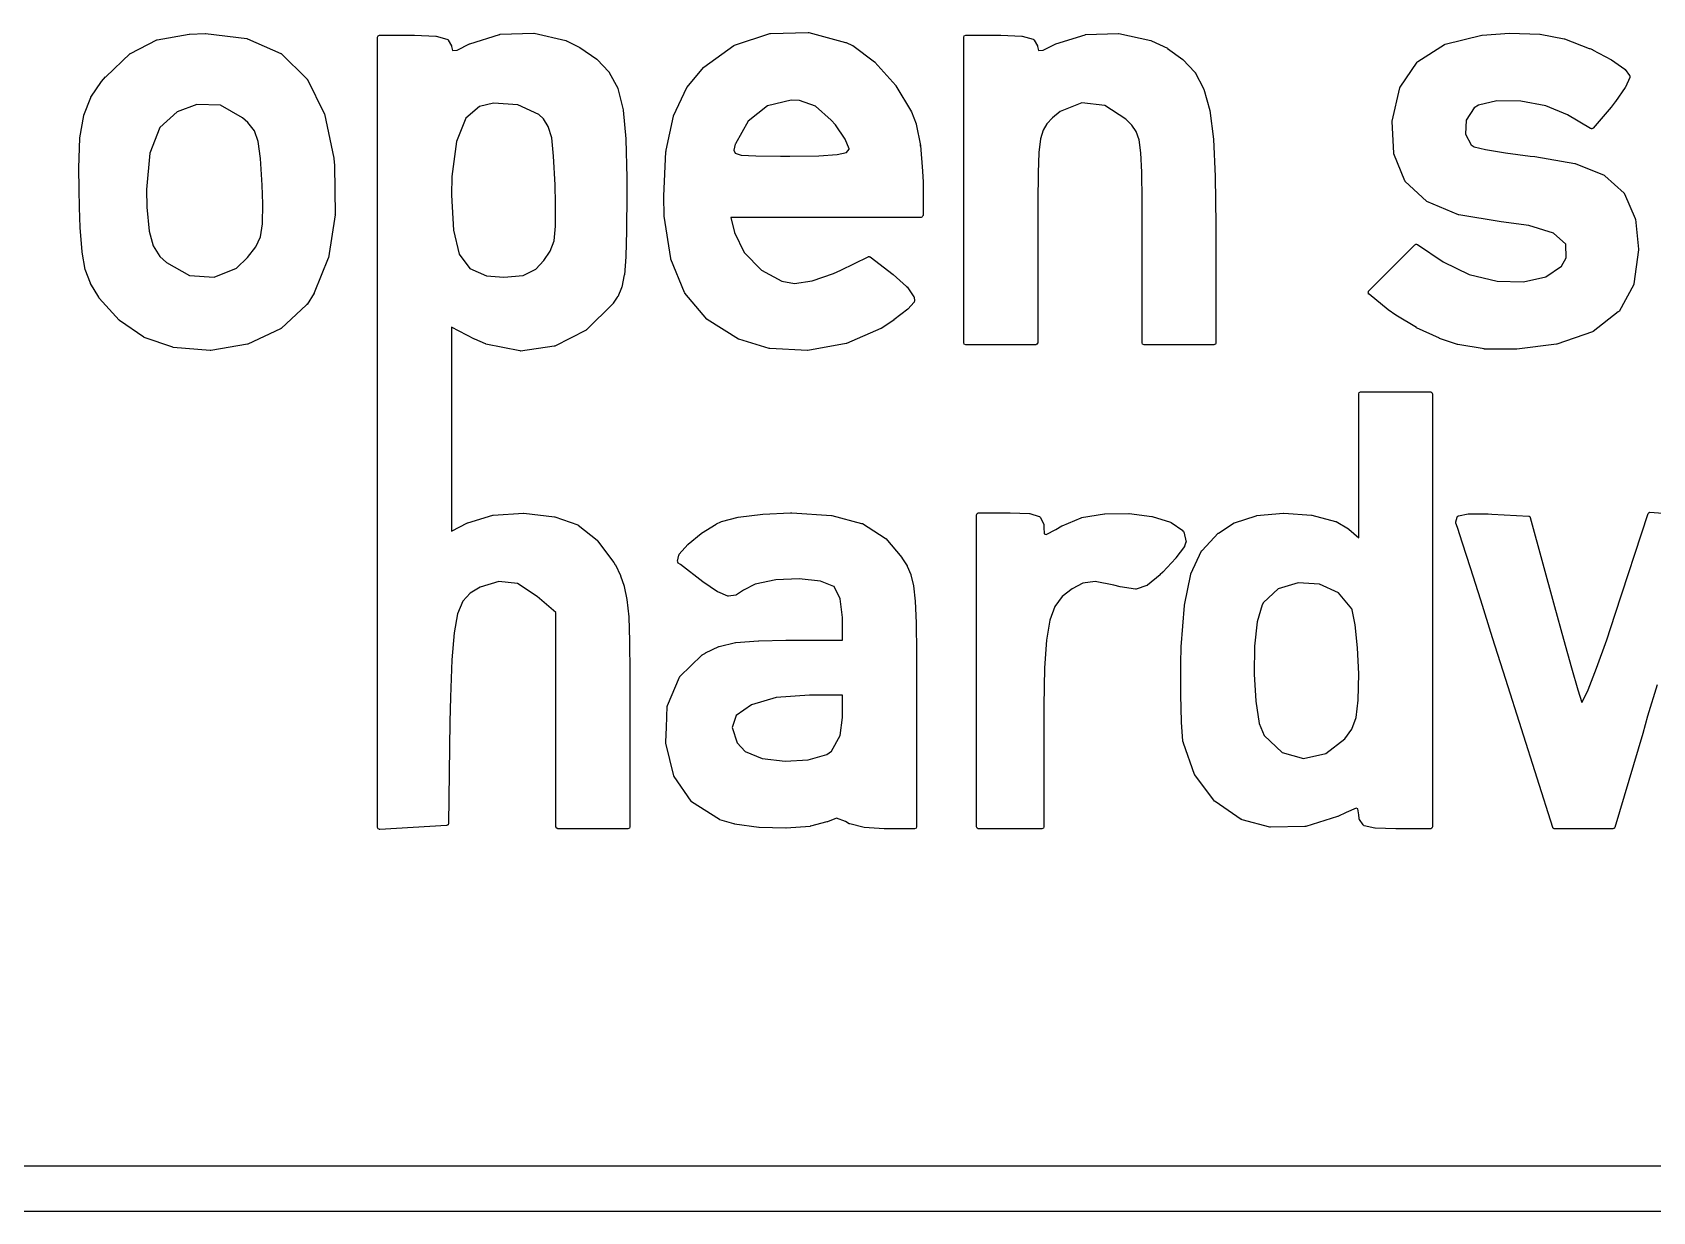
# Model space of a CAD drawing. Extents: x 10 to 287, y -200 to -10.
# Drawn here: x 113.584 to 117.835, y -66.26 to -63.166 of the extents above; entities that cross this region are included whole.
import ezdxf

# ---------------------------------------------------------------- set-up
doc = ezdxf.new("R2010")
doc.units = 0
doc.layers.add('BLACK', color=7, linetype='CONTINUOUS')

msp = doc.modelspace()

# ---------------------------------------------------------------- linework, layer by layer
at = {"layer": 'BLACK', "linetype": 'CONTINUOUS'}
for p, q in [((113.842, -63.221), (113.911, -63.1858)), ((113.911, -63.1858), (113.912, -63.1857)), ((113.912, -63.1853), (113.996, -63.1705)), ((113.912, -63.1857), (113.912, -63.1853)), ((113.996, -63.1705), (113.997, -63.1706)), ((113.997, -63.1705), (114.038, -63.1692)), ((113.997, -63.1706), (113.997, -63.1705)), ((114.038, -63.1692), (114.038, -63.1694)), ((114.038, -63.1694), (114.039, -63.1693)), ((114.039, -63.1693), (114.147, -63.1821)), ((114.147, -63.1821), (114.148, -63.1825)), ((114.148, -63.1825), (114.149, -63.1825)), ((114.149, -63.1825), (114.236, -63.2212)), ((114.49, -63.1784), (114.492, -63.1749)), ((114.49, -65.2523), (114.49, -63.1784)), ((114.492, -63.1749), (114.495, -63.1734)), ((114.495, -63.1734), (114.587, -63.1734)), ((114.587, -63.1734), (114.587, -63.1735)), ((114.587, -63.1735), (114.587, -63.1734)), ((114.587, -63.1734), (114.643, -63.1756)), ((114.643, -63.1756), (114.643, -63.1759)), ((114.643, -63.1759), (114.644, -63.1758)), ((114.644, -63.1758), (114.672, -63.1835)), ((114.672, -63.1835), (114.672, -63.1836)), ((114.672, -63.1836), (114.672, -63.1836)), ((114.672, -63.1836), (114.674, -63.1847)), ((114.674, -63.1847), (114.675, -63.1859)), ((114.675, -63.1859), (114.675, -63.1859)), ((114.675, -63.1859), (114.675, -63.186)), ((114.675, -63.186), (114.684, -63.2011)), ((114.684, -63.2011), (114.684, -63.2022)), ((114.684, -63.2022), (114.684, -63.2027)), ((114.684, -63.2027), (114.687, -63.2133)), ((114.699, -63.2122), (114.731, -63.1963)), ((114.731, -63.1963), (114.732, -63.1962)), ((114.732, -63.196), (114.81, -63.1711)), ((114.732, -63.1962), (114.732, -63.196)), ((114.81, -63.1711), (114.811, -63.1712)), ((114.811, -63.1712), (114.812, -63.1709)), ((114.812, -63.1709), (114.9, -63.1683)), ((114.9, -63.1683), (114.9, -63.1685)), ((114.9, -63.1685), (114.901, -63.1684)), ((114.901, -63.1684), (114.984, -63.1876)), ((114.984, -63.1876), (114.985, -63.1879)), ((114.985, -63.1879), (114.986, -63.188)), ((114.986, -63.188), (115.021, -63.2054)), ((115.346, -63.2568), (115.425, -63.2)), ((115.425, -63.2), (115.426, -63.1998)), ((115.426, -63.1993), (115.519, -63.169)), ((115.426, -63.1998), (115.426, -63.1993)), ((115.519, -63.169), (115.52, -63.1691)), ((115.52, -63.1691), (115.521, -63.1688)), ((115.521, -63.1688), (115.62, -63.166)), ((115.62, -63.166), (115.621, -63.1663)), ((115.621, -63.1663), (115.621, -63.1662)), ((115.621, -63.1662), (115.718, -63.1922)), ((115.718, -63.1922), (115.719, -63.1925)), ((115.719, -63.1925), (115.719, -63.1925)), ((115.719, -63.1925), (115.736, -63.2003)), ((115.736, -63.2003), (115.736, -63.2007)), ((115.736, -63.2007), (115.737, -63.2008)), ((115.737, -63.2008), (115.794, -63.2431)), ((116.028, -63.1784), (116.029, -63.1749)), ((116.028, -63.9805), (116.028, -63.1784)), ((116.029, -63.1749), (116.033, -63.1734)), ((116.033, -63.1734), (116.125, -63.1734)), ((116.125, -63.1734), (116.125, -63.1735)), ((116.125, -63.1735), (116.125, -63.1734)), ((116.125, -63.1734), (116.18, -63.1756)), ((116.18, -63.1756), (116.181, -63.1759)), ((116.181, -63.1759), (116.181, -63.1758)), ((116.181, -63.1758), (116.21, -63.1835)), ((116.21, -63.1835), (116.21, -63.1836)), ((116.21, -63.1836), (116.21, -63.1836)), ((116.21, -63.1836), (116.211, -63.1847)), ((116.211, -63.1847), (116.213, -63.1859)), ((116.213, -63.1859), (116.213, -63.1859)), ((116.213, -63.1859), (116.213, -63.186)), ((116.213, -63.186), (116.221, -63.2011)), ((116.221, -63.2011), (116.221, -63.2022)), ((116.221, -63.2022), (116.221, -63.2027)), ((116.221, -63.2027), (116.224, -63.2133)), ((116.236, -63.2122), (116.269, -63.1963)), ((116.269, -63.196), (116.346, -63.1721)), ((116.269, -63.1962), (116.269, -63.196)), ((116.269, -63.1963), (116.269, -63.1962)), ((116.346, -63.1721), (116.347, -63.1718)), ((116.346, -63.1721), (116.346, -63.1721)), ((116.347, -63.1718), (116.434, -63.1692)), ((116.434, -63.1692), (116.435, -63.1694)), ((116.435, -63.1694), (116.435, -63.1693)), ((116.435, -63.1693), (116.519, -63.1873)), ((116.519, -63.1873), (116.52, -63.1877)), ((116.52, -63.1877), (116.52, -63.1877)), ((116.52, -63.1877), (116.562, -63.2076)), ((117.219, -63.2427), (117.289, -63.1978)), ((117.289, -63.1978), (117.29, -63.1977)), ((117.29, -63.1977), (117.291, -63.1972)), ((117.291, -63.1972), (117.387, -63.173)), ((117.387, -63.173), (117.388, -63.1731)), ((117.388, -63.1729), (117.46, -63.1681)), ((117.388, -63.1731), (117.388, -63.1729)), ((117.46, -63.1681), (117.46, -63.1682)), ((117.46, -63.1682), (117.46, -63.1681)), ((117.46, -63.1681), (117.539, -63.1705)), ((117.539, -63.1705), (117.539, -63.1707)), ((117.539, -63.1707), (117.54, -63.1706)), ((117.54, -63.1706), (117.603, -63.1826)), ((117.603, -63.1826), (117.603, -63.1829)), ((117.603, -63.1829), (117.604, -63.1829)), ((117.604, -63.1829), (117.669, -63.208)), ((113.777, -63.2822), (113.841, -63.2218)), ((113.841, -63.2218), (113.842, -63.2216)), ((113.842, -63.2216), (113.842, -63.221)), ((114.236, -63.2212), (114.237, -63.2218)), ((114.237, -63.2218), (114.238, -63.2222)), ((114.238, -63.2222), (114.304, -63.2867)), ((114.687, -63.2133), (114.699, -63.2122)), ((115.021, -63.2054), (115.021, -63.2057)), ((115.021, -63.2057), (115.021, -63.2058)), ((115.021, -63.2058), (115.065, -63.2361)), ((115.065, -63.2361), (115.065, -63.2365)), ((115.065, -63.2365), (115.066, -63.2367)), ((115.066, -63.2367), (115.097, -63.2698)), ((115.794, -63.2431), (115.795, -63.2435)), ((115.795, -63.2435), (115.795, -63.2438)), ((115.795, -63.2438), (115.85, -63.3054)), ((116.224, -63.2133), (116.236, -63.2122)), ((116.562, -63.2076), (116.562, -63.2079)), ((116.562, -63.2079), (116.562, -63.208)), ((116.562, -63.208), (116.603, -63.2367)), ((116.603, -63.2367), (116.603, -63.2372)), ((116.603, -63.2372), (116.603, -63.2374)), ((116.603, -63.2374), (116.634, -63.2704)), ((117.173, -63.3099), (117.217, -63.2441)), ((117.217, -63.2441), (117.218, -63.2435)), ((117.218, -63.2435), (117.219, -63.2427)), ((117.669, -63.208), (117.669, -63.2081)), ((117.669, -63.2081), (117.67, -63.2081)), ((117.67, -63.2081), (117.677, -63.2113)), ((117.677, -63.2113), (117.677, -63.2114)), ((117.677, -63.2114), (117.677, -63.2114)), ((117.677, -63.2114), (117.727, -63.2376)), ((117.727, -63.2376), (117.727, -63.2379)), ((117.727, -63.2379), (117.727, -63.2379)), ((117.727, -63.2379), (117.762, -63.2623)), ((113.766, -63.2947), (113.776, -63.2826)), ((113.776, -63.2826), (113.777, -63.2825)), ((113.777, -63.2825), (113.777, -63.2822)), ((114.304, -63.2867), (114.304, -63.2875)), ((114.304, -63.2875), (114.305, -63.288)), ((114.305, -63.288), (114.35, -63.3786)), ((115.097, -63.2698), (115.098, -63.2705)), ((115.098, -63.2705), (115.098, -63.271)), ((115.098, -63.271), (115.12, -63.3125)), ((115.302, -63.31), (115.345, -63.2577)), ((115.345, -63.2574), (115.346, -63.2568)), ((115.345, -63.2577), (115.345, -63.2574)), ((116.634, -63.2704), (116.634, -63.271)), ((116.634, -63.271), (116.635, -63.2715)), ((116.635, -63.2715), (116.657, -63.3136)), ((117.762, -63.2623), (117.762, -63.263)), ((117.762, -63.263), (117.763, -63.2634)), ((117.763, -63.2634), (117.774, -63.279)), ((117.775, -63.2839), (117.764, -63.3093)), ((117.774, -63.279), (117.774, -63.2796)), ((117.774, -63.2796), (117.775, -63.28)), ((117.775, -63.28), (117.775, -63.2814)), ((117.775, -63.2814), (117.775, -63.2828)), ((117.775, -63.2828), (117.775, -63.2833)), ((117.775, -63.2833), (117.775, -63.2839)), ((113.738, -63.3359), (113.766, -63.2951)), ((113.766, -63.295), (113.766, -63.2947)), ((113.766, -63.2951), (113.766, -63.295)), ((115.12, -63.3125), (115.12, -63.3131)), ((115.12, -63.3131), (115.12, -63.3136)), ((115.12, -63.3136), (115.134, -63.3693)), ((115.266, -63.3848), (115.301, -63.311)), ((115.301, -63.311), (115.302, -63.3106)), ((115.302, -63.3106), (115.302, -63.31)), ((115.85, -63.3054), (115.85, -63.3058)), ((115.85, -63.3058), (115.85, -63.3061)), ((115.85, -63.3061), (115.891, -63.374)), ((116.657, -63.3136), (116.657, -63.3142)), ((116.657, -63.3142), (116.658, -63.3146)), ((116.658, -63.3146), (116.673, -63.3706)), ((117.152, -63.3986), (117.172, -63.3116)), ((117.172, -63.3108), (117.173, -63.3099)), ((117.172, -63.3116), (117.172, -63.3108)), ((117.763, -63.3102), (117.738, -63.3477)), ((117.764, -63.3097), (117.763, -63.3102)), ((117.764, -63.3093), (117.764, -63.3097)), ((113.719, -63.3831), (113.738, -63.3369)), ((113.738, -63.3365), (113.738, -63.3359)), ((113.738, -63.3369), (113.738, -63.3365)), ((113.964, -63.3746), (113.919, -63.4153)), ((114.016, -63.3552), (113.964, -63.3746)), ((114.078, -63.3568), (114.016, -63.3552)), ((114.136, -63.3899), (114.078, -63.3568)), ((114.757, -63.3605), (114.722, -63.3912)), ((114.794, -63.3519), (114.757, -63.3605)), ((114.858, -63.356), (114.794, -63.3519)), ((114.913, -63.3817), (114.858, -63.356)), ((115.134, -63.3693), (115.134, -63.3697)), ((115.134, -63.3697), (115.134, -63.3701)), ((115.134, -63.3701), (115.141, -63.4456)), ((115.513, -63.3589), (115.462, -63.3993)), ((115.575, -63.3439), (115.513, -63.3589)), ((115.597, -63.345), (115.575, -63.3439)), ((115.639, -63.3593), (115.597, -63.345)), ((115.68, -63.3961), (115.639, -63.3593)), ((115.891, -63.374), (115.891, -63.3744)), ((115.891, -63.3744), (115.891, -63.3748)), ((115.891, -63.3748), (115.903, -63.406)), ((116.281, -63.3736), (116.261, -63.3902)), ((116.338, -63.3511), (116.281, -63.3736)), ((116.398, -63.3577), (116.338, -63.3511)), ((116.453, -63.3935), (116.398, -63.3577)), ((116.673, -63.3706), (116.673, -63.371)), ((116.673, -63.371), (116.673, -63.3713)), ((116.673, -63.3713), (116.683, -63.4459)), ((117.367, -63.3638), (117.346, -63.3961)), ((117.378, -63.3573), (117.367, -63.3638)), ((117.426, -63.3456), (117.378, -63.3573)), ((117.489, -63.3464), (117.426, -63.3456)), ((117.555, -63.359), (117.489, -63.3464)), ((117.612, -63.3826), (117.555, -63.359)), ((117.726, -63.3621), (117.679, -63.4172)), ((117.737, -63.348), (117.726, -63.362)), ((117.726, -63.362), (117.726, -63.362)), ((117.726, -63.362), (117.726, -63.3621)), ((117.738, -63.3478), (117.737, -63.348)), ((117.738, -63.3477), (117.738, -63.3478)), ((113.709, -63.4426), (113.719, -63.3841)), ((113.719, -63.3836), (113.719, -63.3831)), ((113.719, -63.3841), (113.719, -63.3836)), ((113.919, -63.4153), (113.893, -63.4826)), ((114.15, -63.4022), (114.136, -63.3899)), ((114.167, -63.4239), (114.15, -63.4022)), ((114.35, -63.3786), (114.35, -63.3792)), ((114.35, -63.3792), (114.351, -63.3798)), ((114.351, -63.3798), (114.375, -63.4964)), ((114.722, -63.3912), (114.697, -63.4523)), ((114.925, -63.3929), (114.913, -63.3817)), ((114.938, -63.4126), (114.925, -63.3929)), ((114.947, -63.4426), (114.938, -63.4126)), ((115.247, -63.4747), (115.266, -63.3859)), ((115.266, -63.3854), (115.266, -63.3848)), ((115.266, -63.3859), (115.266, -63.3854)), ((115.462, -63.3993), (115.429, -63.4583)), ((115.691, -63.4089), (115.68, -63.3961)), ((115.717, -63.4463), (115.691, -63.4089)), ((115.903, -63.406), (115.903, -63.4064)), ((115.903, -63.4064), (115.903, -63.4068)), ((115.903, -63.4068), (115.914, -63.4625)), ((116.246, -63.4058), (116.236, -63.4223)), ((116.261, -63.3902), (116.246, -63.4058)), ((116.469, -63.4098), (116.453, -63.3935)), ((116.48, -63.4262), (116.469, -63.4098)), ((117.152, -63.3993), (117.152, -63.3986)), ((117.152, -63.3999), (117.152, -63.3993)), ((117.156, -63.4833), (117.152, -63.3999)), ((117.346, -63.3961), (117.344, -63.4329)), ((117.672, -63.4183), (117.612, -63.3826)), ((117.679, -63.4172), (117.677, -63.4179)), ((113.706, -63.5211), (113.709, -63.4433)), ((113.709, -63.4429), (113.709, -63.4426)), ((113.709, -63.4433), (113.709, -63.4429)), ((114.177, -63.4522), (114.167, -63.4239)), ((114.183, -63.4969), (114.177, -63.4522)), ((114.697, -63.4523), (114.685, -63.5443)), ((114.952, -63.4911), (114.947, -63.4426)), ((115.141, -63.4456), (115.141, -63.4458)), ((115.141, -63.4458), (115.141, -63.446)), ((115.141, -63.446), (115.144, -63.5472)), ((115.428, -63.4596), (115.425, -63.4752)), ((115.429, -63.4583), (115.428, -63.4596)), ((115.727, -63.4718), (115.717, -63.4463)), ((116.229, -63.4452), (116.225, -63.4807)), ((116.236, -63.4223), (116.229, -63.4452)), ((116.488, -63.4481), (116.48, -63.4262)), ((116.492, -63.4817), (116.488, -63.4481)), ((116.683, -63.4459), (116.682, -63.4461)), ((116.682, -63.4461), (116.683, -63.4463)), ((116.683, -63.4463), (116.687, -63.5443)), ((117.344, -63.4329), (117.359, -63.4613)), ((117.674, -63.4185), (117.672, -63.4183)), ((117.675, -63.4189), (117.674, -63.4185)), ((117.676, -63.4187), (117.675, -63.4189)), ((117.677, -63.4179), (117.676, -63.4188)), ((117.676, -63.4188), (117.676, -63.4187)), ((113.893, -63.4826), (113.884, -63.5781)), ((114.187, -63.5667), (114.183, -63.4969)), ((114.375, -63.4964), (114.375, -63.4967)), ((114.375, -63.4967), (114.375, -63.4969)), ((114.375, -63.4969), (114.377, -63.5151)), ((114.956, -63.5657), (114.952, -63.4911)), ((115.241, -63.5959), (115.246, -63.4788)), ((115.246, -63.4788), (115.247, -63.4785)), ((115.247, -63.4781), (115.247, -63.4747)), ((115.247, -63.4785), (115.247, -63.4781)), ((115.425, -63.4752), (115.428, -63.4826)), ((115.428, -63.4826), (115.444, -63.4878)), ((115.444, -63.4878), (115.482, -63.4903)), ((115.482, -63.4903), (115.547, -63.4909)), ((115.547, -63.4909), (115.572, -63.4909)), ((115.572, -63.4909), (115.648, -63.49)), ((115.648, -63.49), (115.696, -63.4868)), ((115.696, -63.4868), (115.72, -63.4807)), ((115.72, -63.4807), (115.727, -63.4725)), ((115.727, -63.4725), (115.727, -63.4718)), ((115.914, -63.4625), (115.913, -63.4628)), ((115.913, -63.4628), (115.914, -63.463)), ((115.914, -63.463), (115.92, -63.5303)), ((116.225, -63.4807), (116.223, -63.5341)), ((116.495, -63.5325), (116.492, -63.4817)), ((117.156, -63.484), (117.156, -63.4833)), ((117.156, -63.4849), (117.156, -63.484)), ((117.185, -63.5552), (117.156, -63.4849)), ((117.359, -63.4613), (117.367, -63.4662)), ((117.367, -63.4662), (117.397, -63.4735)), ((117.397, -63.4735), (117.449, -63.4822)), ((117.449, -63.4822), (117.514, -63.4905)), ((117.514, -63.4905), (117.526, -63.4918)), ((117.526, -63.4918), (117.526, -63.4919)), ((117.526, -63.4919), (117.526, -63.4919)), ((117.526, -63.4919), (117.631, -63.51)), ((113.706, -63.5212), (113.706, -63.5211)), ((113.706, -63.5214), (113.706, -63.5212)), ((113.707, -63.578), (113.706, -63.5214)), ((114.377, -63.5151), (114.377, -63.5154)), ((114.377, -63.5154), (114.377, -63.5156)), ((114.377, -63.5156), (114.379, -63.6439)), ((114.685, -63.5443), (114.684, -63.593)), ((115.92, -63.5303), (115.92, -63.5305)), ((115.92, -63.5305), (115.92, -63.5306)), ((115.92, -63.5306), (115.921, -63.5584)), ((116.223, -63.5341), (116.222, -63.6107)), ((116.496, -63.6058), (116.495, -63.5325)), ((116.687, -63.5443), (116.687, -63.5444)), ((116.687, -63.5444), (116.687, -63.5445)), ((116.687, -63.5445), (116.689, -63.6706)), ((117.631, -63.51), (117.632, -63.5103)), ((117.632, -63.5103), (117.632, -63.5103)), ((117.632, -63.5103), (117.708, -63.541)), ((117.708, -63.541), (117.709, -63.5417)), ((117.709, -63.5417), (117.71, -63.542)), ((117.71, -63.542), (117.76, -63.5882)), ((113.708, -63.6255), (113.707, -63.578)), ((113.884, -63.5781), (113.885, -63.6248)), ((114.189, -63.6156), (114.187, -63.5667)), ((114.957, -63.6152), (114.956, -63.5657)), ((115.144, -63.5472), (115.144, -63.5472)), ((115.144, -63.5472), (115.144, -63.5473)), ((115.144, -63.5473), (115.144, -63.5908)), ((115.921, -63.5584), (115.921, -63.5585)), ((115.921, -63.5585), (115.921, -63.5586)), ((115.921, -63.5586), (115.921, -63.6463)), ((117.186, -63.556), (117.185, -63.5552)), ((117.186, -63.5569), (117.186, -63.556)), ((117.242, -63.6089), (117.186, -63.5569)), ((113.708, -63.6256), (113.708, -63.6255)), ((113.708, -63.6255), (113.708, -63.6255)), ((113.71, -63.6779), (113.708, -63.6256)), ((113.885, -63.6248), (113.891, -63.6872)), ((114.188, -63.6683), (114.189, -63.6156)), ((114.684, -63.593), (114.689, -63.6849)), ((114.957, -63.6741), (114.957, -63.6152)), ((115.144, -63.5908), (115.143, -63.6862)), ((115.144, -63.5908), (115.144, -63.5908)), ((115.144, -63.5908), (115.144, -63.5908)), ((115.241, -63.5961), (115.241, -63.5959)), ((115.241, -63.5963), (115.241, -63.5961)), ((115.242, -63.6474), (115.241, -63.5963)), ((116.222, -63.6107), (116.222, -63.704)), ((116.496, -63.7071), (116.496, -63.6058)), ((117.242, -63.6092), (117.242, -63.6089)), ((117.243, -63.6099), (117.242, -63.6092)), ((117.326, -63.6445), (117.243, -63.6099)), ((117.76, -63.5882), (117.76, -63.5892)), ((117.76, -63.5892), (117.761, -63.5899)), ((117.761, -63.5899), (117.789, -63.6545)), ((114.183, -63.7028), (114.188, -63.6683)), ((114.379, -63.6448), (114.361, -63.7573)), ((114.379, -63.6439), (114.378, -63.6443)), ((114.378, -63.6443), (114.379, -63.6448)), ((115.242, -63.6476), (115.242, -63.6474)), ((115.242, -63.6479), (115.242, -63.6476)), ((115.259, -63.7596), (115.242, -63.6479)), ((115.916, -63.6513), (115.417, -63.6513)), ((115.417, -63.6513), (115.426, -63.6906)), ((115.918, -63.6506), (115.916, -63.6513)), ((115.916, -63.6513), (115.916, -63.6513)), ((115.916, -63.6513), (115.916, -63.6513)), ((115.919, -63.6499), (115.918, -63.6506)), ((115.92, -63.6478), (115.919, -63.6498)), ((115.919, -63.6498), (115.919, -63.6498)), ((115.919, -63.6498), (115.919, -63.6499)), ((115.921, -63.6463), (115.92, -63.6478)), ((115.921, -63.6463), (115.921, -63.6463)), ((115.921, -63.6463), (115.921, -63.6463)), ((116.689, -63.6706), (116.689, -63.6707)), ((116.689, -63.6707), (116.689, -63.6707)), ((116.689, -63.6707), (116.689, -63.6839)), ((117.327, -63.6448), (117.326, -63.6445)), ((117.326, -63.6445), (117.326, -63.6445)), ((117.438, -63.6632), (117.327, -63.6448)), ((117.51, -63.6728), (117.438, -63.6632)), ((117.438, -63.6632), (117.438, -63.6632)), ((117.438, -63.6632), (117.438, -63.6632)), ((117.789, -63.6545), (117.789, -63.6553)), ((117.789, -63.6553), (117.79, -63.6559)), ((117.79, -63.6559), (117.798, -63.7348)), ((113.71, -63.678), (113.71, -63.6779)), ((113.71, -63.6781), (113.71, -63.678)), ((113.715, -63.7419), (113.71, -63.6781)), ((113.891, -63.6872), (113.901, -63.7264)), ((114.171, -63.729), (114.183, -63.7028)), ((114.689, -63.6849), (114.704, -63.7476)), ((114.943, -63.7399), (114.953, -63.7128)), ((114.953, -63.7128), (114.957, -63.6741)), ((115.143, -63.6863), (115.141, -63.7544)), ((115.143, -63.6862), (115.143, -63.6862)), ((115.143, -63.6862), (115.143, -63.6863)), ((115.426, -63.6906), (115.452, -63.7437)), ((116.222, -63.704), (116.222, -63.9805)), ((116.496, -63.9805), (116.496, -63.7071)), ((116.689, -63.6839), (116.689, -63.6839)), ((116.689, -63.6839), (116.689, -63.6839)), ((116.689, -63.6839), (116.689, -63.9805)), ((117.575, -63.6932), (117.51, -63.6728)), ((117.607, -63.7213), (117.575, -63.6932)), ((113.715, -63.7422), (113.715, -63.7419)), ((113.715, -63.7424), (113.715, -63.7422)), ((113.723, -63.7877), (113.715, -63.7424)), ((113.901, -63.7264), (113.919, -63.7539)), ((113.919, -63.7539), (113.936, -63.7698)), ((114.12, -63.7842), (114.149, -63.7567)), ((114.149, -63.7567), (114.171, -63.729)), ((114.361, -63.7573), (114.36, -63.7578)), ((114.704, -63.7476), (114.732, -63.7857)), ((114.926, -63.7644), (114.943, -63.7399)), ((115.141, -63.7547), (115.138, -63.8018)), ((115.141, -63.7544), (115.141, -63.7545)), ((115.141, -63.7545), (115.141, -63.7547)), ((115.452, -63.7437), (115.497, -63.7896)), ((115.705, -63.7901), (115.777, -63.7546)), ((115.777, -63.7545), (115.778, -63.7541)), ((115.777, -63.7546), (115.777, -63.7545)), ((115.778, -63.7541), (115.779, -63.7544)), ((115.779, -63.7544), (115.78, -63.7543)), ((115.78, -63.7543), (115.781, -63.7548)), ((115.781, -63.7548), (115.782, -63.7551)), ((115.782, -63.7551), (115.843, -63.8014)), ((117.09, -63.8453), (117.211, -63.723)), ((117.211, -63.723), (117.213, -63.7224)), ((117.213, -63.7224), (117.214, -63.7216)), ((117.214, -63.7217), (117.215, -63.7215)), ((117.214, -63.7216), (117.214, -63.7217)), ((117.215, -63.7215), (117.216, -63.722)), ((117.216, -63.722), (117.218, -63.7223)), ((117.218, -63.7223), (117.286, -63.7676)), ((117.596, -63.7795), (117.608, -63.7572)), ((117.608, -63.7572), (117.607, -63.7213)), ((117.798, -63.7361), (117.786, -63.8257)), ((117.798, -63.7348), (117.798, -63.7354)), ((117.798, -63.7354), (117.798, -63.7361)), ((113.723, -63.7881), (113.723, -63.7877)), ((113.723, -63.7885), (113.723, -63.7881)), ((113.737, -63.8244), (113.723, -63.7885)), ((113.936, -63.7698), (113.997, -63.8041)), ((114.061, -63.8086), (114.12, -63.7842)), ((114.36, -63.7583), (114.324, -63.8495)), ((114.36, -63.7578), (114.36, -63.7583)), ((114.732, -63.7857), (114.776, -63.8046)), ((114.872, -63.804), (114.905, -63.787)), ((114.905, -63.787), (114.926, -63.7644)), ((115.259, -63.7601), (115.259, -63.7596)), ((115.259, -63.7607), (115.259, -63.7601)), ((115.295, -63.8488), (115.259, -63.7607)), ((115.497, -63.7896), (115.551, -63.8191)), ((115.63, -63.8176), (115.686, -63.7987)), ((115.686, -63.7987), (115.705, -63.7901)), ((117.286, -63.7676), (117.354, -63.8014)), ((117.555, -63.8074), (117.596, -63.7795)), ((113.737, -63.8247), (113.737, -63.8244)), ((113.737, -63.8251), (113.737, -63.8247)), ((113.759, -63.8608), (113.737, -63.8251)), ((113.997, -63.8041), (114.061, -63.8086)), ((114.776, -63.8046), (114.821, -63.8084)), ((114.821, -63.8084), (114.872, -63.804)), ((115.13, -63.8358), (115.12, -63.8596)), ((115.131, -63.8348), (115.13, -63.8353)), ((115.13, -63.8353), (115.13, -63.8358)), ((115.137, -63.8025), (115.131, -63.8348)), ((115.138, -63.8018), (115.137, -63.8021)), ((115.137, -63.8021), (115.137, -63.8025)), ((115.551, -63.8191), (115.584, -63.8251)), ((115.584, -63.8251), (115.63, -63.8176)), ((115.843, -63.8014), (115.843, -63.8016)), ((115.843, -63.8016), (115.843, -63.8016)), ((115.843, -63.8016), (115.878, -63.833)), ((115.878, -63.833), (115.878, -63.8335)), ((115.878, -63.8335), (115.879, -63.8338)), ((115.879, -63.8338), (115.897, -63.8596)), ((117.354, -63.8014), (117.427, -63.819)), ((117.427, -63.819), (117.496, -63.8209)), ((117.496, -63.8209), (117.555, -63.8074)), ((117.786, -63.8275), (117.747, -63.8979)), ((117.786, -63.8257), (117.786, -63.8265)), ((117.786, -63.8265), (117.786, -63.8275)), ((113.759, -63.8609), (113.759, -63.8608)), ((113.759, -63.861), (113.759, -63.8609)), ((113.76, -63.8624), (113.759, -63.861)), ((113.76, -63.8626), (113.76, -63.8624)), ((113.76, -63.8629), (113.76, -63.8626)), ((113.812, -63.9207), (113.76, -63.8629)), ((114.304, -63.8807), (114.237, -63.9428)), ((114.305, -63.8798), (114.304, -63.8801)), ((114.304, -63.8801), (114.304, -63.8807)), ((114.324, -63.8504), (114.305, -63.8798)), ((114.324, -63.8495), (114.324, -63.8499)), ((114.324, -63.8499), (114.324, -63.8504)), ((115.108, -63.8774), (115.038, -63.9465)), ((115.119, -63.8604), (115.108, -63.8766)), ((115.108, -63.8766), (115.108, -63.8769)), ((115.108, -63.8769), (115.108, -63.8774)), ((115.12, -63.8596), (115.119, -63.8599)), ((115.119, -63.8599), (115.119, -63.8604)), ((115.296, -63.8493), (115.295, -63.8488)), ((115.296, -63.8501), (115.296, -63.8493)), ((115.354, -63.9181), (115.296, -63.8501)), ((115.898, -63.8735), (115.881, -63.8919)), ((115.897, -63.8596), (115.898, -63.8609)), ((115.898, -63.8609), (115.898, -63.8619)), ((115.898, -63.8619), (115.899, -63.8695)), ((115.899, -63.8715), (115.898, -63.8732)), ((115.898, -63.8732), (115.898, -63.8733)), ((115.898, -63.8733), (115.898, -63.8735)), ((115.899, -63.8695), (115.899, -63.8697)), ((115.899, -63.8697), (115.899, -63.8699)), ((115.899, -63.8699), (115.899, -63.8715)), ((117.089, -63.8489), (117.09, -63.8473)), ((117.089, -63.8491), (117.089, -63.8489)), ((117.089, -63.8493), (117.089, -63.8491)), ((117.09, -63.8508), (117.089, -63.8493)), ((117.09, -63.8456), (117.09, -63.8453)), ((117.09, -63.8457), (117.09, -63.8456)), ((117.09, -63.8473), (117.09, -63.8457)), ((117.09, -63.8524), (117.09, -63.8508)), ((117.091, -63.8525), (117.09, -63.8524)), ((117.091, -63.8527), (117.091, -63.8525)), ((117.141, -63.8936), (117.091, -63.8527)), ((113.813, -63.9209), (113.812, -63.9207)), ((113.813, -63.9215), (113.813, -63.9209)), ((113.877, -63.9655), (113.813, -63.9215)), ((115.355, -63.9185), (115.354, -63.9181)), ((115.355, -63.9191), (115.355, -63.9185)), ((115.437, -63.9708), (115.355, -63.9191)), ((115.844, -63.9207), (115.811, -63.9425)), ((115.881, -63.8925), (115.844, -63.9205)), ((115.844, -63.9205), (115.844, -63.9205)), ((115.844, -63.9205), (115.844, -63.9207)), ((115.881, -63.8919), (115.881, -63.8921)), ((115.881, -63.8921), (115.881, -63.8925)), ((117.141, -63.8937), (117.141, -63.8936)), ((117.141, -63.8938), (117.141, -63.8937)), ((117.161, -63.908), (117.141, -63.8938)), ((117.161, -63.9081), (117.161, -63.908)), ((117.161, -63.9083), (117.161, -63.9081)), ((117.216, -63.9406), (117.161, -63.9083)), ((117.745, -63.8994), (117.679, -63.9507)), ((117.746, -63.8986), (117.745, -63.8994)), ((117.747, -63.8979), (117.746, -63.8986)), ((113.878, -63.9656), (113.877, -63.9655)), ((113.878, -63.9661), (113.878, -63.9656)), ((113.953, -63.9922), (113.878, -63.9661)), ((114.235, -63.9436), (114.15, -63.9838)), ((114.236, -63.9431), (114.235, -63.9436)), ((114.237, -63.9428), (114.236, -63.9431)), ((114.744, -63.9706), (114.684, -63.9392)), ((114.684, -63.9392), (114.684, -64.4745)), ((115.037, -63.9474), (114.955, -63.989)), ((115.038, -63.9465), (115.037, -63.9468)), ((115.037, -63.9468), (115.037, -63.9474)), ((115.81, -63.9429), (115.72, -63.9821)), ((115.811, -63.9425), (115.81, -63.9426)), ((115.81, -63.9426), (115.81, -63.9429)), ((117.216, -63.9408), (117.216, -63.9406)), ((117.216, -63.9406), (117.216, -63.9406)), ((117.276, -63.9686), (117.216, -63.9408)), ((117.276, -63.9688), (117.276, -63.9686)), ((117.276, -63.9686), (117.276, -63.9686)), ((117.323, -63.9848), (117.276, -63.9688)), ((117.677, -63.9515), (117.584, -63.9838)), ((117.678, -63.951), (117.677, -63.9515)), ((117.679, -63.9507), (117.678, -63.951)), ((113.954, -63.9925), (113.953, -63.9922)), ((113.953, -63.9922), (113.953, -63.9922)), ((114.051, -64.001), (113.954, -63.9925)), ((114.052, -64.0008), (114.051, -64.001)), ((114.053, -64.0009), (114.052, -64.0008)), ((114.149, -63.9842), (114.053, -64.0009)), ((114.15, -63.9838), (114.149, -63.9839)), ((114.149, -63.9839), (114.149, -63.9842)), ((114.745, -63.9706), (114.744, -63.9706)), ((114.745, -63.9707), (114.745, -63.9706)), ((114.773, -63.9835), (114.745, -63.9707)), ((114.774, -63.9835), (114.773, -63.9835)), ((114.774, -63.9838), (114.774, -63.9835)), ((114.863, -64.0019), (114.774, -63.9838)), ((114.864, -64.0018), (114.863, -64.0019)), ((114.865, -64.002), (114.864, -64.0018)), ((114.953, -63.9895), (114.865, -64.002)), ((114.954, -63.989), (114.953, -63.9895)), ((114.955, -63.989), (114.954, -63.989)), ((115.438, -63.9709), (115.437, -63.9708)), ((115.438, -63.9713), (115.438, -63.9709)), ((115.517, -63.9955), (115.438, -63.9713)), ((115.518, -63.9954), (115.517, -63.9955)), ((115.519, -63.9957), (115.518, -63.9954)), ((115.618, -64.0003), (115.519, -63.9957)), ((115.619, -64.0002), (115.618, -64.0001)), ((115.618, -64.0001), (115.618, -64.0003)), ((115.719, -63.9825), (115.619, -64.0002)), ((115.72, -63.9821), (115.719, -63.9825)), ((115.72, -63.9821), (115.72, -63.9821)), ((116.029, -63.9841), (116.028, -63.9805)), ((116.033, -63.9855), (116.029, -63.9841)), ((116.217, -63.9855), (116.033, -63.9855)), ((116.22, -63.9841), (116.217, -63.9855)), ((116.222, -63.9805), (116.22, -63.9841)), ((116.497, -63.9841), (116.496, -63.9805)), ((116.501, -63.9855), (116.497, -63.9841)), ((116.684, -63.9855), (116.501, -63.9855)), ((116.686, -63.9848), (116.684, -63.9855)), ((116.684, -63.9855), (116.684, -63.9855)), ((116.684, -63.9855), (116.684, -63.9855)), ((116.688, -63.9841), (116.686, -63.9848)), ((116.689, -63.9822), (116.688, -63.9841)), ((116.688, -63.9841), (116.688, -63.9841)), ((116.688, -63.9841), (116.688, -63.9841)), ((116.689, -63.9805), (116.689, -63.9805)), ((116.689, -63.9805), (116.689, -63.9805)), ((116.689, -63.9805), (116.689, -63.9822)), ((117.324, -63.985), (117.323, -63.9848)), ((117.323, -63.9848), (117.323, -63.9848)), ((117.393, -63.9966), (117.324, -63.985)), ((117.393, -63.9967), (117.393, -63.9965)), ((117.393, -63.9965), (117.393, -63.9966)), ((117.478, -63.9968), (117.393, -63.9967)), ((117.479, -63.9967), (117.478, -63.9968)), ((117.583, -63.984), (117.479, -63.9968)), ((117.479, -63.9968), (117.479, -63.9967)), ((117.584, -63.9838), (117.583, -63.9838)), ((117.583, -63.9838), (117.583, -63.984)), ((117.064, -64.1142), (117.065, -64.1107)), ((117.064, -64.4925), (117.064, -64.1142)), ((117.065, -64.1107), (117.069, -64.1092)), ((117.069, -64.1092), (117.253, -64.1092)), ((117.253, -64.1092), (117.256, -64.1107)), ((117.256, -64.1107), (117.258, -64.1142)), ((117.258, -64.1142), (117.258, -65.2505)), ((114.727, -64.4524), (114.792, -64.4327)), ((114.792, -64.4327), (114.793, -64.4328)), ((114.793, -64.4325), (114.873, -64.4274)), ((114.793, -64.4328), (114.793, -64.4325)), ((114.873, -64.4274), (114.873, -64.4276)), ((114.873, -64.4276), (114.874, -64.4275)), ((114.874, -64.4275), (114.954, -64.4368)), ((114.954, -64.4368), (114.954, -64.4371)), ((114.954, -64.4371), (114.955, -64.437)), ((114.955, -64.437), (115.015, -64.458)), ((115.436, -64.4381), (115.501, -64.43)), ((115.501, -64.43), (115.573, -64.4267)), ((115.501, -64.43), (115.501, -64.4301)), ((115.501, -64.4301), (115.501, -64.43)), ((115.573, -64.4267), (115.573, -64.4268)), ((115.573, -64.4268), (115.573, -64.4267)), ((115.573, -64.4267), (115.577, -64.4267)), ((115.577, -64.4267), (115.577, -64.4268)), ((115.577, -64.4268), (115.577, -64.4267)), ((115.577, -64.4267), (115.681, -64.4332)), ((115.681, -64.4332), (115.681, -64.4334)), ((115.681, -64.4334), (115.682, -64.4334)), ((115.682, -64.4334), (115.76, -64.4543)), ((116.061, -64.4317), (116.063, -64.4282)), ((116.061, -65.2505), (116.061, -64.4317)), ((116.063, -64.4282), (116.066, -64.4267)), ((116.066, -64.4267), (116.15, -64.4267)), ((116.15, -64.4267), (116.15, -64.4267)), ((116.15, -64.4267), (116.15, -64.4267)), ((116.15, -64.4267), (116.2, -64.4285)), ((116.2, -64.4285), (116.201, -64.4288)), ((116.201, -64.4288), (116.201, -64.4287)), ((116.201, -64.4287), (116.226, -64.4362)), ((116.226, -64.4362), (116.226, -64.4363)), ((116.226, -64.4363), (116.227, -64.4363)), ((116.227, -64.4363), (116.228, -64.4375)), ((116.228, -64.4375), (116.229, -64.4386)), ((116.337, -64.4392), (116.397, -64.429)), ((116.397, -64.429), (116.398, -64.4291)), ((116.398, -64.4289), (116.461, -64.4281)), ((116.398, -64.4291), (116.398, -64.4289)), ((116.461, -64.4281), (116.462, -64.4283)), ((116.462, -64.4283), (116.462, -64.4282)), ((116.462, -64.4282), (116.521, -64.4358)), ((116.521, -64.4358), (116.522, -64.4361)), ((116.522, -64.4361), (116.522, -64.436)), ((116.522, -64.436), (116.57, -64.4511)), ((116.738, -64.4526), (116.795, -64.4342)), ((116.795, -64.4342), (116.796, -64.4342)), ((116.796, -64.434), (116.867, -64.4276)), ((116.796, -64.4342), (116.796, -64.434)), ((116.867, -64.4276), (116.867, -64.4277)), ((116.867, -64.4277), (116.868, -64.4276)), ((116.868, -64.4276), (116.94, -64.4328)), ((116.94, -64.4328), (116.941, -64.433)), ((116.941, -64.433), (116.941, -64.4329)), ((116.941, -64.4329), (117.003, -64.4489)), ((117.322, -64.4367), (117.323, -64.436)), ((117.322, -64.4375), (117.322, -64.4367)), ((117.322, -64.4382), (117.322, -64.4375)), ((117.323, -64.436), (117.324, -64.4351)), ((117.324, -64.4351), (117.325, -64.435)), ((117.325, -64.435), (117.326, -64.4345)), ((117.326, -64.4345), (117.351, -64.4292)), ((117.351, -64.4293), (117.352, -64.429)), ((117.351, -64.4292), (117.351, -64.4293)), ((117.352, -64.429), (117.404, -64.4296)), ((117.404, -64.4296), (117.404, -64.4296)), ((117.404, -64.4296), (117.404, -64.4296)), ((117.404, -64.4296), (117.413, -64.43)), ((117.413, -64.43), (117.413, -64.43)), ((117.413, -64.43), (117.413, -64.43)), ((117.413, -64.43), (117.51, -64.4351)), ((117.51, -64.4351), (117.511, -64.4356)), ((117.511, -64.4356), (117.512, -64.4357)), ((117.512, -64.4357), (117.512, -64.4364)), ((117.512, -64.4364), (117.513, -64.4367)), ((117.513, -64.4367), (117.514, -64.4378)), ((117.737, -64.6925), (117.823, -64.4286)), ((117.823, -64.4286), (117.824, -64.4276)), ((117.824, -64.4276), (117.825, -64.4264)), ((117.825, -64.4262), (117.826, -64.4257)), ((117.825, -64.4264), (117.825, -64.4262)), ((117.826, -64.4257), (117.827, -64.4256)), ((117.827, -64.4256), (117.828, -64.4252)), ((117.828, -64.4252), (117.895, -64.4301)), ((114.684, -64.4745), (114.726, -64.4528)), ((114.726, -64.4528), (114.727, -64.4527)), ((114.727, -64.4527), (114.727, -64.4524)), ((115.015, -64.458), (115.016, -64.4586)), ((115.016, -64.4586), (115.016, -64.4588)), ((115.016, -64.4588), (115.066, -64.4987)), ((115.34, -64.4801), (115.378, -64.4559)), ((115.378, -64.4559), (115.379, -64.4559)), ((115.379, -64.4556), (115.391, -64.4499)), ((115.379, -64.4559), (115.379, -64.4556)), ((115.391, -64.4499), (115.392, -64.4496)), ((115.391, -64.4499), (115.391, -64.4499)), ((115.392, -64.4496), (115.436, -64.4383)), ((115.436, -64.4383), (115.436, -64.4381)), ((115.436, -64.4383), (115.436, -64.4383)), ((115.76, -64.4543), (115.761, -64.4548)), ((115.761, -64.4548), (115.762, -64.4549)), ((115.762, -64.4549), (115.822, -64.493)), ((116.229, -64.4386), (116.229, -64.4387)), ((116.229, -64.4387), (116.229, -64.4388)), ((116.229, -64.4388), (116.237, -64.4553)), ((116.237, -64.4553), (116.238, -64.4563)), ((116.238, -64.4563), (116.238, -64.4572)), ((116.238, -64.4572), (116.238, -64.4646)), ((116.238, -64.4646), (116.239, -64.4819)), ((116.244, -64.4834), (116.269, -64.4703)), ((116.269, -64.4703), (116.285, -64.4607)), ((116.285, -64.4606), (116.286, -64.4603)), ((116.285, -64.4607), (116.285, -64.4606)), ((116.286, -64.4603), (116.336, -64.4396)), ((116.336, -64.4396), (116.337, -64.4396)), ((116.337, -64.4396), (116.337, -64.4392)), ((116.57, -64.4511), (116.571, -64.4516)), ((116.571, -64.4516), (116.572, -64.4518)), ((116.572, -64.4518), (116.603, -64.4733)), ((116.603, -64.4733), (116.603, -64.4749)), ((116.603, -64.4749), (116.605, -64.4763)), ((116.605, -64.4763), (116.611, -64.5033)), ((116.695, -64.4802), (116.696, -64.48)), ((116.696, -64.4795), (116.737, -64.4532)), ((116.696, -64.48), (116.696, -64.4795)), ((116.737, -64.4532), (116.738, -64.4531)), ((116.738, -64.4531), (116.738, -64.4526)), ((117.003, -64.4489), (117.004, -64.4494)), ((117.004, -64.4494), (117.005, -64.4495)), ((117.005, -64.4495), (117.037, -64.4686)), ((117.037, -64.4686), (117.038, -64.469)), ((117.038, -64.469), (117.038, -64.4692)), ((117.038, -64.4692), (117.064, -64.4925)), ((117.319, -64.4504), (117.322, -64.4382)), ((117.319, -64.4519), (117.319, -64.4504)), ((117.319, -64.4533), (117.319, -64.4519)), ((117.323, -64.4652), (117.319, -64.4533)), ((117.336, -64.5063), (117.323, -64.4652)), ((117.323, -64.4652), (117.323, -64.4652)), ((117.514, -64.4378), (117.514, -64.4388)), ((117.514, -64.4388), (117.578, -64.6727)), ((115.066, -64.4987), (115.067, -64.4993)), ((115.067, -64.4993), (115.067, -64.4996)), ((115.067, -64.4996), (115.11, -64.5567)), ((115.281, -64.5354), (115.304, -64.5096)), ((115.304, -64.5096), (115.305, -64.5095)), ((115.305, -64.5091), (115.339, -64.4804)), ((115.305, -64.5095), (115.305, -64.5091)), ((115.339, -64.4804), (115.34, -64.4803)), ((115.34, -64.4803), (115.34, -64.4801)), ((115.822, -64.493), (115.822, -64.4936)), ((115.822, -64.4936), (115.823, -64.4939)), ((115.823, -64.4939), (115.865, -64.5437)), ((116.239, -64.4819), (116.244, -64.4834)), ((116.607, -64.5146), (116.584, -64.5449)), ((116.61, -64.5063), (116.607, -64.5136)), ((116.607, -64.5136), (116.607, -64.514)), ((116.607, -64.514), (116.607, -64.5146)), ((116.611, -64.5033), (116.61, -64.5048)), ((116.61, -64.5048), (116.61, -64.5063)), ((116.653, -64.525), (116.695, -64.4802)), ((117.357, -64.5713), (117.336, -64.5063)), ((115.11, -64.5567), (115.11, -64.5571)), ((115.11, -64.5571), (115.11, -64.5573)), ((115.11, -64.5573), (115.113, -64.5632)), ((115.113, -64.5632), (115.113, -64.5633)), ((115.113, -64.5633), (115.114, -64.5634)), ((115.114, -64.5634), (115.127, -64.591)), ((115.277, -64.5534), (115.28, -64.5379)), ((115.278, -64.5541), (115.277, -64.5534)), ((115.277, -64.5549), (115.278, -64.5541)), ((115.278, -64.5559), (115.277, -64.5549)), ((115.278, -64.5571), (115.278, -64.5559)), ((115.279, -64.5575), (115.278, -64.5571)), ((115.279, -64.5582), (115.279, -64.5575)), ((115.285, -64.5624), (115.279, -64.5582)), ((115.28, -64.5379), (115.281, -64.5367)), ((115.281, -64.5367), (115.281, -64.5354)), ((115.343, -64.6072), (115.285, -64.5624)), ((115.285, -64.5624), (115.285, -64.5624)), ((115.285, -64.5624), (115.285, -64.5624)), ((115.865, -64.5437), (115.865, -64.5441)), ((115.865, -64.5441), (115.865, -64.5443)), ((115.865, -64.5443), (115.879, -64.5656)), ((116.584, -64.5453), (116.55, -64.5826)), ((116.584, -64.5449), (116.584, -64.5451)), ((116.584, -64.5451), (116.584, -64.5453)), ((116.624, -64.5865), (116.652, -64.5263)), ((116.652, -64.5263), (116.653, -64.5257)), ((116.653, -64.5257), (116.653, -64.525)), ((114.808, -64.6063), (114.759, -64.622)), ((114.857, -64.6123), (114.808, -64.6063)), ((115.127, -64.591), (115.127, -64.5913)), ((115.127, -64.5913), (115.127, -64.5916)), ((115.127, -64.5916), (115.137, -64.6194)), ((115.343, -64.6074), (115.343, -64.6072)), ((115.343, -64.6072), (115.343, -64.6072)), ((115.382, -64.6338), (115.343, -64.6074)), ((115.535, -64.6027), (115.481, -64.6133)), ((115.596, -64.5999), (115.535, -64.6027)), ((115.652, -64.6055), (115.596, -64.5999)), ((115.687, -64.6197), (115.652, -64.6055)), ((115.879, -64.5656), (115.879, -64.566)), ((115.879, -64.566), (115.879, -64.5662)), ((115.879, -64.5662), (115.889, -64.5885)), ((115.889, -64.5885), (115.889, -64.589)), ((115.889, -64.589), (115.889, -64.5893)), ((115.889, -64.5893), (115.896, -64.6178)), ((116.373, -64.6065), (116.34, -64.6108)), ((116.422, -64.6163), (116.373, -64.6065)), ((116.543, -64.589), (116.51, -64.6167)), ((116.549, -64.5828), (116.543, -64.5888)), ((116.543, -64.5888), (116.543, -64.5889)), ((116.543, -64.5889), (116.543, -64.589)), ((116.55, -64.5826), (116.549, -64.5826)), ((116.549, -64.5826), (116.549, -64.5828)), ((116.607, -64.669), (116.624, -64.5876)), ((116.624, -64.5871), (116.624, -64.5865)), ((116.624, -64.5876), (116.624, -64.5871)), ((117.384, -64.6556), (117.357, -64.5713)), ((114.733, -64.6371), (114.714, -64.6585)), ((114.759, -64.622), (114.733, -64.6371)), ((114.909, -64.6461), (114.857, -64.6123)), ((114.958, -64.6877), (114.909, -64.6461)), ((115.137, -64.6194), (115.137, -64.6198)), ((115.137, -64.6198), (115.137, -64.6201)), ((115.137, -64.6201), (115.144, -64.6538)), ((115.383, -64.6339), (115.382, -64.6338)), ((115.383, -64.6342), (115.383, -64.6339)), ((115.409, -64.6449), (115.383, -64.6342)), ((115.41, -64.6449), (115.409, -64.6449)), ((115.411, -64.6452), (115.41, -64.6449)), ((115.43, -64.6427), (115.411, -64.6452)), ((115.431, -64.6421), (115.43, -64.6427)), ((115.432, -64.6418), (115.431, -64.6421)), ((115.45, -64.6291), (115.432, -64.6418)), ((115.481, -64.6133), (115.45, -64.6291)), ((115.688, -64.6202), (115.687, -64.6197)), ((115.704, -64.6523), (115.688, -64.6202)), ((115.896, -64.6178), (115.896, -64.6181)), ((115.896, -64.6181), (115.896, -64.6184)), ((115.896, -64.6184), (115.9, -64.6583)), ((116.286, -64.6465), (116.267, -64.672)), ((116.312, -64.6259), (116.286, -64.6465)), ((116.34, -64.6108), (116.312, -64.6259)), ((116.438, -64.6204), (116.422, -64.6163)), ((116.438, -64.6205), (116.438, -64.6204)), ((116.438, -64.6204), (116.438, -64.6204)), ((116.478, -64.6268), (116.438, -64.6205)), ((116.479, -64.6265), (116.478, -64.6268)), ((116.48, -64.6266), (116.479, -64.6265)), ((116.508, -64.6176), (116.48, -64.6266)), ((116.509, -64.617), (116.508, -64.6176)), ((116.51, -64.6167), (116.509, -64.617)), ((116.853, -64.6262), (116.814, -64.662)), ((116.905, -64.6103), (116.853, -64.6262)), ((116.961, -64.6141), (116.905, -64.6103)), ((117.011, -64.6369), (116.961, -64.6141)), ((117.046, -64.6785), (117.011, -64.6369)), ((114.7, -64.6914), (114.691, -64.7411)), ((114.714, -64.6585), (114.7, -64.6914)), ((114.958, -65.2505), (114.958, -64.6877)), ((115.144, -64.6538), (115.144, -64.6541)), ((115.144, -64.6541), (115.144, -64.6543)), ((115.144, -64.6543), (115.149, -64.6996)), ((115.71, -64.7014), (115.704, -64.6523)), ((115.9, -64.6583), (115.9, -64.6585)), ((115.9, -64.6585), (115.9, -64.6586)), ((115.9, -64.6586), (115.903, -64.7152)), ((116.267, -64.672), (116.254, -64.7081)), ((116.598, -64.778), (116.607, -64.6696)), ((116.607, -64.6693), (116.607, -64.669)), ((116.607, -64.6696), (116.607, -64.6693)), ((116.811, -64.6682), (116.798, -64.7122)), ((116.814, -64.662), (116.811, -64.6682)), ((117.047, -64.681), (117.046, -64.6785)), ((117.055, -64.7208), (117.047, -64.681)), ((117.415, -64.7545), (117.384, -64.6556)), ((117.384, -64.6556), (117.384, -64.6556)), ((117.578, -64.6727), (117.601, -64.758)), ((117.715, -64.7599), (117.737, -64.6925)), ((117.737, -64.6925), (117.737, -64.6925)), ((115.149, -64.6996), (115.149, -64.6997)), ((115.149, -64.6997), (115.149, -64.6999)), ((115.149, -64.6999), (115.151, -64.7624)), ((115.71, -64.7609), (115.71, -64.7014)), ((115.903, -64.7152), (115.903, -64.7153)), ((115.903, -64.7153), (115.903, -64.7153)), ((115.903, -64.7153), (115.904, -64.7937)), ((116.254, -64.7081), (116.245, -64.7603)), ((116.798, -64.7122), (116.791, -64.7763)), ((117.061, -64.7808), (117.055, -64.7208)), ((114.691, -64.7411), (114.685, -64.8124)), ((115.151, -64.7624), (115.151, -64.7624)), ((115.151, -64.7624), (115.151, -64.7625)), ((115.151, -64.7625), (115.152, -64.8479)), ((115.35, -64.7942), (115.385, -64.7775)), ((115.385, -64.7775), (115.386, -64.7775)), ((115.386, -64.7772), (115.429, -64.7671)), ((115.386, -64.7775), (115.386, -64.7772)), ((115.429, -64.7672), (115.43, -64.767)), ((115.429, -64.7671), (115.429, -64.7672)), ((115.43, -64.767), (115.489, -64.7621)), ((115.489, -64.7621), (115.489, -64.7622)), ((115.489, -64.7622), (115.49, -64.7621)), ((115.49, -64.7621), (115.561, -64.761)), ((115.561, -64.761), (115.71, -64.7609)), ((115.561, -64.761), (115.561, -64.761)), ((115.561, -64.761), (115.561, -64.761)), ((116.245, -64.7603), (116.24, -64.8334)), ((116.791, -64.7763), (116.79, -64.8495)), ((117.45, -64.8635), (117.415, -64.7545)), ((117.601, -64.758), (117.601, -64.758)), ((117.601, -64.758), (117.622, -64.833)), ((117.688, -64.8344), (117.715, -64.7599)), ((114.685, -64.8124), (114.681, -64.9099)), ((115.283, -64.8562), (115.341, -64.8002)), ((115.341, -64.8002), (115.342, -64.8)), ((115.342, -64.7995), (115.35, -64.7944)), ((115.342, -64.8), (115.342, -64.7995)), ((115.35, -64.7944), (115.35, -64.7942)), ((115.35, -64.7944), (115.35, -64.7944)), ((115.904, -64.7937), (115.904, -64.7937)), ((115.904, -64.7937), (115.904, -64.7938)), ((115.904, -64.7938), (115.904, -64.8992)), ((116.597, -64.8221), (116.598, -64.7783)), ((116.599, -64.7782), (116.598, -64.778)), ((116.598, -64.7783), (116.599, -64.7782)), ((117.064, -64.8494), (117.061, -64.7808)), ((115.152, -64.8479), (115.152, -64.8479)), ((115.152, -64.8479), (115.152, -64.8479)), ((115.152, -64.8479), (115.152, -64.944)), ((115.251, -64.9321), (115.282, -64.8579)), ((115.282, -64.8579), (115.283, -64.8572)), ((115.283, -64.8572), (115.283, -64.8562)), ((116.24, -64.8334), (116.238, -64.9327)), ((116.597, -64.8222), (116.597, -64.8221)), ((116.597, -64.8496), (116.597, -64.8222)), ((116.597, -64.8222), (116.597, -64.8222)), ((116.597, -64.9036), (116.597, -64.8496)), ((116.597, -64.8496), (116.597, -64.8496)), ((116.79, -64.8495), (116.794, -64.9209)), ((117.063, -64.9185), (117.064, -64.8494)), ((117.622, -64.833), (117.639, -64.8911)), ((117.666, -64.8907), (117.688, -64.8344)), ((115.623, -64.9046), (115.536, -64.9113)), ((115.71, -64.9046), (115.623, -64.9046)), ((115.71, -64.9635), (115.71, -64.9046)), ((115.904, -64.8992), (115.904, -64.8992)), ((115.904, -64.8992), (115.904, -64.8992)), ((115.904, -64.8992), (115.904, -64.9271)), ((116.597, -64.9037), (116.597, -64.9036)), ((116.597, -64.9038), (116.597, -64.9037)), ((116.599, -64.9752), (116.597, -64.9038)), ((117.573, -65.252), (117.45, -64.8635)), ((117.45, -64.8635), (117.45, -64.8635)), ((117.639, -64.8911), (117.649, -64.9245)), ((117.65, -64.9233), (117.666, -64.8907)), ((117.847, -64.8779), (117.822, -64.9602)), ((114.681, -64.9099), (114.68, -64.9749)), ((115.152, -64.944), (115.152, -64.944)), ((115.152, -64.944), (115.152, -64.944)), ((115.152, -64.944), (115.152, -65.2505)), ((115.248, -64.9895), (115.25, -64.9338)), ((115.25, -64.9338), (115.251, -64.933)), ((115.251, -64.933), (115.251, -64.9321)), ((115.471, -64.9301), (115.431, -64.9585)), ((115.536, -64.9113), (115.471, -64.9301)), ((115.904, -64.9271), (115.904, -65.2505)), ((116.238, -64.9327), (116.238, -64.9926)), ((116.794, -64.9209), (116.803, -64.9793)), ((117.057, -64.964), (117.063, -64.9185)), ((117.649, -64.9245), (117.65, -64.9233)), ((114.68, -64.9749), (114.676, -65.2422)), ((115.246, -65.0276), (115.248, -64.9895)), ((115.248, -64.9895), (115.248, -64.9895)), ((115.431, -64.9585), (115.42, -64.9898)), ((115.42, -64.9898), (115.433, -65.0304)), ((115.704, -65.0111), (115.71, -64.9635)), ((116.599, -64.9754), (116.599, -64.9752)), ((116.599, -64.9755), (116.599, -64.9754)), ((116.603, -65.0253), (116.599, -64.9755)), ((116.803, -64.9793), (116.816, -65.0112)), ((117.046, -64.9944), (117.057, -64.964)), ((117.822, -64.9602), (117.809, -65.0055)), ((117.822, -64.9602), (117.822, -64.9602)), ((115.246, -65.0279), (115.246, -65.0276)), ((115.246, -65.0282), (115.246, -65.0279)), ((115.246, -65.0304), (115.246, -65.0282)), ((115.246, -65.0308), (115.246, -65.0304)), ((115.246, -65.0312), (115.246, -65.0308)), ((115.267, -65.117), (115.246, -65.0312)), ((115.433, -65.0304), (115.454, -65.0532)), ((115.681, -65.0523), (115.704, -65.0111)), ((116.238, -64.9926), (116.238, -65.2505)), ((116.603, -65.0255), (116.603, -65.0253)), ((116.603, -65.0257), (116.603, -65.0255)), ((116.604, -65.0302), (116.603, -65.0257)), ((116.604, -65.0306), (116.604, -65.0302)), ((116.604, -65.0311), (116.604, -65.0306)), ((116.633, -65.1127), (116.604, -65.0311)), ((116.816, -65.0112), (116.863, -65.0553)), ((116.978, -65.0582), (117.028, -65.0198)), ((117.028, -65.0198), (117.046, -64.9944)), ((117.809, -65.0055), (117.736, -65.2519)), ((115.454, -65.0532), (115.499, -65.071)), ((115.499, -65.071), (115.559, -65.0782)), ((115.559, -65.0782), (115.62, -65.0746)), ((115.62, -65.0746), (115.669, -65.0605)), ((115.669, -65.0605), (115.681, -65.0523)), ((116.863, -65.0553), (116.919, -65.071)), ((116.919, -65.071), (116.978, -65.0582)), ((115.267, -65.1178), (115.267, -65.117)), ((116.634, -65.1133), (116.633, -65.1127)), ((116.634, -65.114), (116.634, -65.1133)), ((116.686, -65.1832), (116.634, -65.114)), ((115.268, -65.1187), (115.267, -65.1178)), ((115.313, -65.1833), (115.268, -65.1187)), ((115.314, -65.1838), (115.313, -65.1833)), ((115.314, -65.1846), (115.314, -65.1838)), ((115.387, -65.2311), (115.314, -65.1846)), ((116.687, -65.1836), (116.686, -65.1832)), ((116.687, -65.1843), (116.687, -65.1836)), ((116.756, -65.2312), (116.687, -65.1843)), ((117.057, -65.2015), (117.031, -65.2125)), ((117.062, -65.2035), (117.057, -65.2015)), ((114.676, -65.2422), (114.675, -65.2439)), ((114.675, -65.2439), (114.675, -65.2455)), ((115.387, -65.2313), (115.387, -65.2311)), ((115.388, -65.2317), (115.387, -65.2313)), ((115.425, -65.243), (115.388, -65.2317)), ((115.426, -65.243), (115.425, -65.243)), ((115.426, -65.2432), (115.426, -65.243)), ((115.49, -65.252), (115.426, -65.2432)), ((115.669, -65.2371), (115.626, -65.2491)), ((115.67, -65.237), (115.669, -65.2371)), ((115.694, -65.2279), (115.67, -65.237)), ((115.67, -65.237), (115.67, -65.237)), ((115.718, -65.2368), (115.694, -65.2279)), ((115.727, -65.2422), (115.718, -65.2368)), ((115.728, -65.2423), (115.727, -65.2422)), ((115.729, -65.2427), (115.728, -65.2423)), ((115.767, -65.2518), (115.729, -65.2427)), ((116.757, -65.2313), (116.756, -65.2312)), ((116.758, -65.2319), (116.757, -65.2313)), ((116.831, -65.2513), (116.758, -65.2319)), ((117.008, -65.2237), (116.925, -65.2497)), ((117.009, -65.2234), (117.008, -65.2237)), ((117.031, -65.2125), (117.009, -65.2234)), ((117.009, -65.2234), (117.009, -65.2234)), ((117.064, -65.2193), (117.062, -65.2035)), ((117.065, -65.2288), (117.064, -65.2193)), ((117.064, -65.2193), (117.064, -65.2193)), ((117.065, -65.23), (117.065, -65.2288)), ((117.066, -65.2313), (117.065, -65.23)), ((117.076, -65.2454), (117.066, -65.2313)), ((114.49, -65.2524), (114.49, -65.2523)), ((114.49, -65.2526), (114.49, -65.2524)), ((114.491, -65.2542), (114.49, -65.2526)), ((114.492, -65.2558), (114.491, -65.2542)), ((114.492, -65.2559), (114.492, -65.2558)), ((114.492, -65.256), (114.492, -65.2559)), ((114.494, -65.2566), (114.492, -65.256)), ((114.495, -65.2573), (114.494, -65.2566)), ((114.496, -65.2572), (114.495, -65.2573)), ((114.583, -65.2522), (114.496, -65.2573)), ((114.496, -65.2573), (114.496, -65.2572)), ((114.671, -65.2472), (114.583, -65.2522)), ((114.673, -65.2464), (114.671, -65.2472)), ((114.674, -65.2458), (114.673, -65.2464)), ((114.675, -65.2455), (114.674, -65.2456)), ((114.674, -65.2456), (114.674, -65.2458)), ((114.96, -65.2541), (114.958, -65.2505)), ((114.963, -65.2555), (114.96, -65.2541)), ((115.147, -65.2555), (114.963, -65.2555)), ((115.151, -65.2541), (115.147, -65.2555)), ((115.152, -65.2505), (115.151, -65.2541)), ((115.491, -65.252), (115.49, -65.252)), ((115.491, -65.2521), (115.491, -65.252)), ((115.561, -65.2542), (115.491, -65.2521)), ((115.562, -65.2542), (115.561, -65.2541)), ((115.561, -65.2541), (115.561, -65.2542)), ((115.625, -65.2493), (115.562, -65.2542)), ((115.626, -65.2491), (115.625, -65.2491)), ((115.625, -65.2491), (115.625, -65.2493)), ((115.767, -65.2519), (115.767, -65.2517)), ((115.767, -65.2517), (115.767, -65.2518)), ((115.819, -65.2555), (115.767, -65.2519)), ((115.899, -65.2555), (115.819, -65.2555)), ((115.819, -65.2555), (115.819, -65.2555)), ((115.819, -65.2555), (115.819, -65.2555)), ((115.903, -65.2541), (115.899, -65.2555)), ((115.904, -65.2505), (115.903, -65.2541)), ((116.063, -65.2541), (116.061, -65.2505)), ((116.066, -65.2555), (116.063, -65.2541)), ((116.233, -65.2555), (116.066, -65.2555)), ((116.237, -65.2541), (116.233, -65.2555)), ((116.238, -65.2505), (116.237, -65.2541)), ((116.832, -65.2512), (116.831, -65.2513)), ((116.833, -65.2514), (116.832, -65.2512)), ((116.923, -65.2499), (116.833, -65.2514)), ((116.924, -65.2496), (116.923, -65.2499)), ((116.925, -65.2497), (116.924, -65.2496)), ((117.077, -65.2463), (117.076, -65.2454)), ((117.078, -65.2474), (117.077, -65.2463)), ((117.106, -65.2538), (117.078, -65.2474)), ((117.107, -65.2537), (117.106, -65.2538)), ((117.107, -65.254), (117.107, -65.2537)), ((117.161, -65.2555), (117.107, -65.254)), ((117.161, -65.2555), (117.161, -65.2555)), ((117.253, -65.2555), (117.161, -65.2555)), ((117.161, -65.2555), (117.161, -65.2555)), ((117.256, -65.2541), (117.253, -65.2555)), ((117.258, -65.2505), (117.256, -65.2541)), ((117.573, -65.253), (117.573, -65.252)), ((117.574, -65.2541), (117.573, -65.253)), ((117.575, -65.2544), (117.574, -65.2541)), ((117.575, -65.255), (117.575, -65.2544)), ((117.576, -65.2551), (117.575, -65.255)), ((117.577, -65.2555), (117.576, -65.2551)), ((117.731, -65.2555), (117.577, -65.2555)), ((117.732, -65.255), (117.731, -65.2555)), ((117.734, -65.2549), (117.732, -65.255)), ((117.735, -65.2541), (117.734, -65.2543)), ((117.734, -65.2543), (117.734, -65.2549)), ((117.736, -65.2519), (117.735, -65.2529)), ((117.735, -65.2529), (117.735, -65.2541)), ((101.8, -66.14), (132, -66.14)), ((131.94, -66.26), (101.86, -66.26))]:
    msp.add_line(p, q, dxfattribs=at)

doc.saveas('drawing.dxf')
